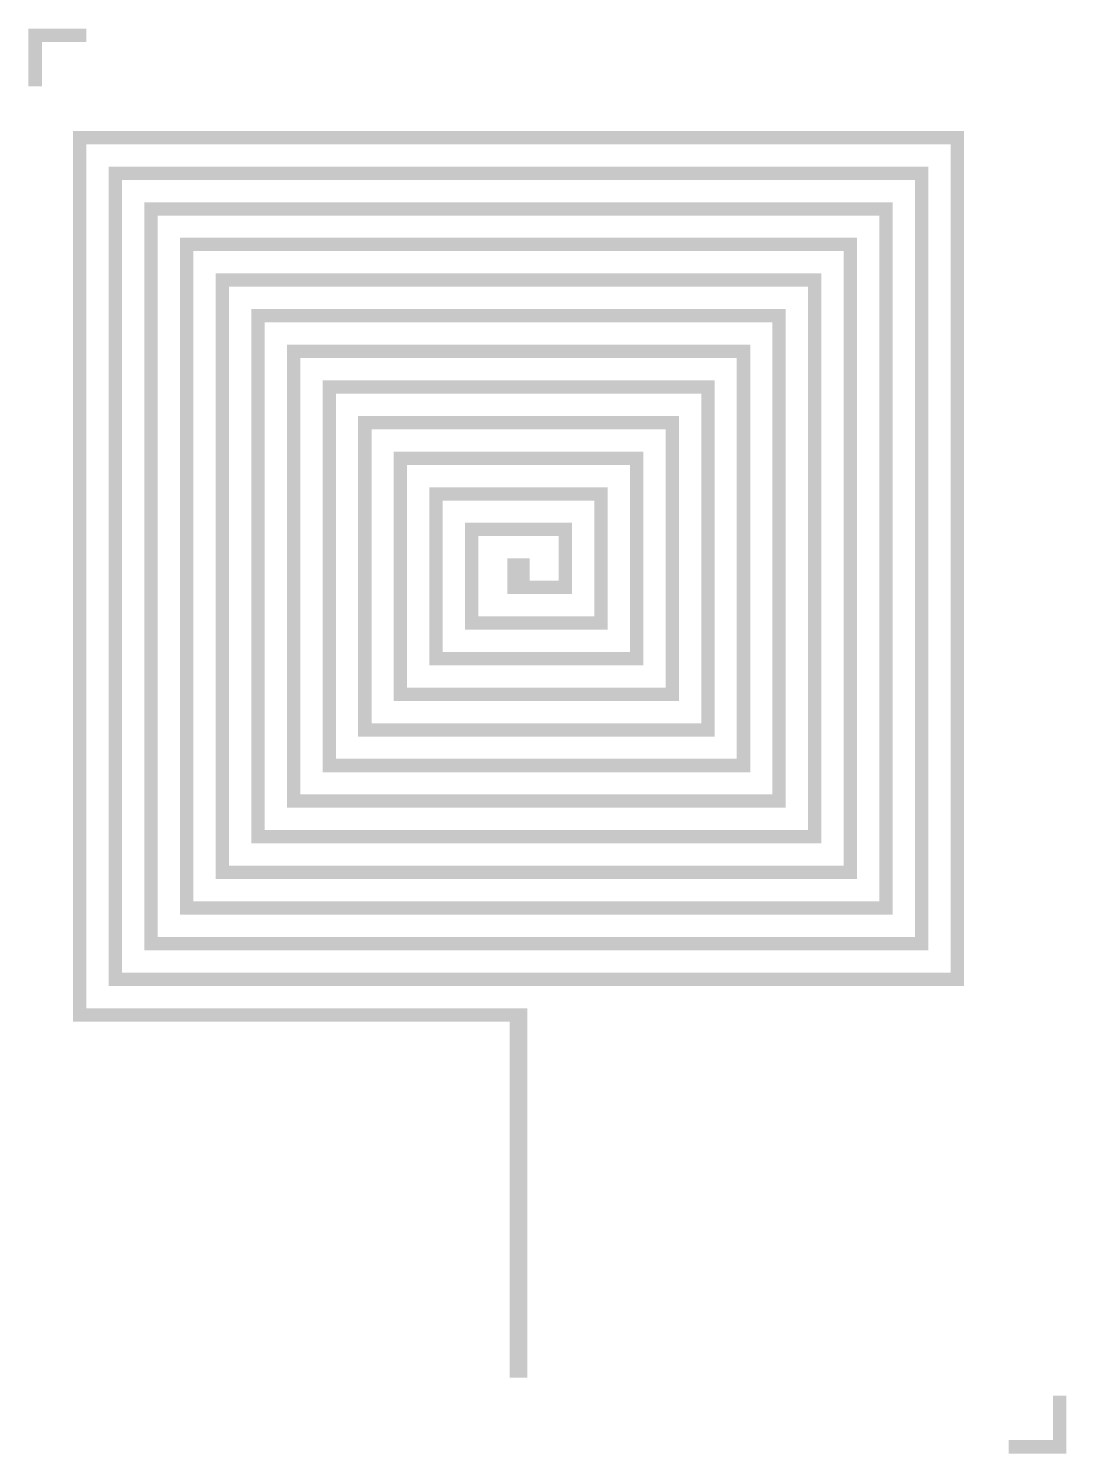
# Model space of a CAD drawing. Header units: millimetres. Extents: x 35.7 to 59, y 5.9 to 37.9.
import ezdxf

# ---------------------------------------------------------------- set-up
doc = ezdxf.new("R2010")
doc.units = ezdxf.units.MM

msp = doc.modelspace()

# ---------------------------------------------------------------- hatches: boundary and pattern name
h = msp.add_hatch(color=256)
h.dxf.hatch_style = 1
h.paths.add_polyline_path([(36.719, 35.638), (36.719, 15.638), (46.519, 15.638), (46.519, 7.638), (46.919, 7.638), (46.919, 15.638), (46.919, 15.938), (46.719, 15.938), (37.019, 15.938), (37.019, 35.338), (56.419, 35.338), (56.419, 16.738), (37.819, 16.738), (37.819, 34.538), (55.619, 34.538), (55.619, 17.538), (38.619, 17.538), (38.619, 33.738), (54.819, 33.738), (54.819, 18.338), (39.419, 18.338), (39.419, 32.938), (54.019, 32.938), (54.019, 19.138), (40.219, 19.138), (40.219, 32.138), (53.219, 32.138), (53.219, 19.938), (41.019, 19.938), (41.019, 31.338), (52.419, 31.338), (52.419, 20.738), (41.819, 20.738), (41.819, 30.538), (51.619, 30.538), (51.619, 21.538), (42.619, 21.538), (42.619, 29.738), (50.819, 29.738), (50.819, 22.338), (43.419, 22.338), (43.419, 28.938), (50.019, 28.938), (50.019, 23.138), (44.219, 23.138), (44.219, 28.138), (49.219, 28.138), (49.219, 23.938), (45.019, 23.938), (45.019, 27.338), (48.419, 27.338), (48.419, 24.738), (45.819, 24.738), (45.819, 26.538), (47.619, 26.538), (47.619, 25.538), (46.969, 25.538), (46.969, 26.038), (46.469, 26.038), (46.469, 25.238), (47.919, 25.238), (47.919, 26.838), (45.519, 26.838), (45.519, 24.438), (48.719, 24.438), (48.719, 27.638), (44.719, 27.638), (44.719, 23.638), (49.519, 23.638), (49.519, 28.438), (43.919, 28.438), (43.919, 22.838), (50.319, 22.838), (50.319, 29.238), (43.119, 29.238), (43.119, 22.038), (51.119, 22.038), (51.119, 30.038), (42.319, 30.038), (42.319, 21.238), (51.919, 21.238), (51.919, 30.838), (41.519, 30.838), (41.519, 20.438), (52.719, 20.438), (52.719, 31.638), (40.719, 31.638), (40.719, 19.638), (53.519, 19.638), (53.519, 32.438), (39.919, 32.438), (39.919, 18.838), (54.319, 18.838), (54.319, 33.238), (39.119, 33.238), (39.119, 18.038), (55.119, 18.038), (55.119, 34.038), (38.319, 34.038), (38.319, 17.238), (55.919, 17.238), (55.919, 34.838), (37.519, 34.838), (37.519, 16.438), (56.719, 16.438), (56.719, 35.638)])
h.paths.add_polyline_path([(35.719, 37.938), (35.719, 36.638), (36.019, 36.638), (36.019, 37.638), (37.019, 37.638), (37.019, 37.938)])
h.paths.add_polyline_path([(57.719, 6.238), (57.719, 5.938), (59.019, 5.938), (59.019, 7.238), (58.719, 7.238), (58.719, 6.238)])

doc.saveas('drawing.dxf')
